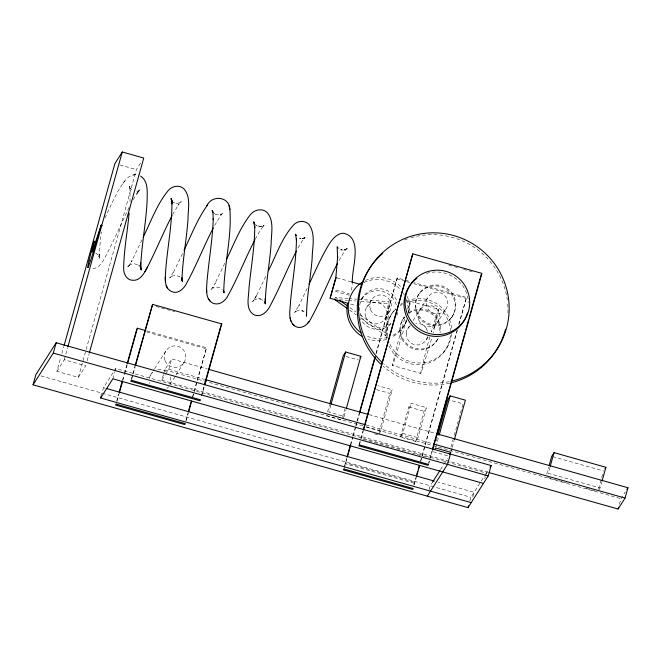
<?xml version="1.0" encoding="UTF-8"?>
<svg xmlns="http://www.w3.org/2000/svg" width="661" height="661" viewBox="0 0 661 661"><rect width="100%" height="100%" fill="white"/><g stroke="black" fill="none" stroke-linecap="round" stroke-linejoin="round"><path stroke-width="0.5" stroke-dasharray="3.31 2.48" d="M95.671 252.981L98.382 255.039L97.82 254.452L99.671 258.311L99.216 254.204L99.381 257.988L99.654 247.842L101.34 231.912M406.465 333.276C406.077 337.754 408.713 342.348 412.869 344.117A10.089 9.725 9.6 0 0 415.595 344.893C421.04 345.769 425.932 341.836 428.072 337.077M130.043 202.026L129.944 188.03L130.366 189.517L129.366 186.047L130.572 189.021L129.837 187.84L132.266 190.31M360.476 317.825L385.702 335.689L388.073 303.573L389.255 301.722L357.865 299.259M385.702 335.689L386.883 333.838L389.255 301.722M351.586 290.129L352.313 283.966M408.324 312.24L410.621 301.383L438.821 309.348L433.186 332.88M406.391 319.701L404.772 325.683A30.084 0.892 -74.2 0 1 402.028 335.499L393.328 363.616A40.825 1.206 -74.2 0 1 392.37 365.409L420.57 373.374A40.825 1.206 -74.2 0 0 421.536 371.573L430.237 343.456A30.084 0.892 -74.2 0 0 432.087 336.854M56.896 371.317L64.274 359.741L85.74 365.806L78.362 377.373L56.896 371.317L60.779 357.394M61.894 353.42L63.836 346.463M64.274 359.741L67.604 347.818M78.362 377.373L85.856 350.537M86.137 349.537L136.373 169.613L141.115 162.176M87.128 360.832L89.07 353.875M101.15 396.121L103.513 387.668L113.626 371.812M112.866 378.803L114.7 372.226M114.964 371.284L115.749 368.466L448.579 462.436M116.7 401.111L118.625 394.212M122.483 380.414L124.136 374.498M124.408 373.515L126.887 364.641M117.014 401.177L118.947 394.27M122.797 380.472L124.45 374.556M124.722 373.572L127.201 364.698M131.349 379.249L134.927 366.434M131.663 379.307L135.241 366.491M488.157 472.334L161.829 380.199L163.407 374.564M163.664 373.63L164.713 369.871L171.695 358.923L207.397 369.003M165.589 374.308L168.811 369.259L171.695 358.923M185.865 420.644L188.063 412.753M192.467 396.98L206.546 347.752L146.279 330.74M186.179 420.702L188.377 412.811M192.781 397.046L206.546 347.752M201.332 395.815L204.092 385.958M201.655 395.873L204.406 386.016M327.583 411.861L329.509 404.962M330.773 405.201L328.848 412.092L344.108 416.405L346.034 409.506M342.572 417.157L344.769 409.275M344.431 466.385L346.835 457.776M350.446 444.853L352.66 436.904M352.941 435.913L355.436 426.965M355.717 425.973L356.824 421.999M357.105 421.007L359.32 413.051M375.969 353.42L396.782 278.876L397.377 277.95L410.217 281.578M344.282 468.104L347.149 457.842M350.76 444.927L352.974 436.971M353.255 435.979L355.75 427.031M356.031 426.039L357.138 422.065M357.419 421.074L359.634 413.117M376.283 353.486L397.377 277.95M359.303 444.043L360.047 441.399M360.815 438.64L363.038 430.691M359.402 444.886L360.385 441.35M361.129 438.706L363.352 430.757M379.133 431.964L389.891 393.435L392.254 389.734L377.943 385.694M378.778 434.186L380.67 431.22L392.254 389.734M400.401 437.111L408.812 406.986L411.175 403.276L426.411 407.581L418 437.706L415.637 441.416L400.401 437.111L402.764 433.409L411.175 403.276M415.637 441.416L424.048 411.282L426.411 407.581M413.836 485.034L416 477.3M420.437 461.403L457.065 330.211M458.734 324.245L466.534 297.483L414.174 282.693M414.183 484.984L416.314 477.374M420.751 461.469L457.379 330.277M459.048 324.311L466.534 297.483M428.716 462.692L429.204 460.924M429.981 458.164L431.922 451.207M428.568 464.41L429.551 460.882M432.236 451.273L430.294 458.23L412.505 453.215M436.243 440.895L437.342 436.962M435.855 447.026L438.879 436.21M429.129 489.57L430.179 485.81L431.823 483.241M450.959 447.175L453.157 439.301M454.256 435.368L463.039 403.888L448.728 399.847M451.124 451.339L451.942 448.389M452.223 447.406L454.14 440.515M469.847 501.063L470.896 497.303L485.116 475.003M472.78 496.989L474.094 492.296L438.326 482.2M484.761 478.729L485.281 476.854M485.546 475.912L486.331 473.094L449.571 462.717M546.746 474.069L548.671 467.178M549.935 467.41L548.283 473.309L600.13 487.95L601.783 482.043M598.593 488.702L603.262 471.971M619.398 504.318L620.976 498.683L625.265 491.949M429.873 336.788L429.163 339.267A30.084 0.892 -74.2 0 0 426.419 349.074L420.57 373.374M404.623 318.759L400.954 331.301A30.084 0.892 -74.2 0 0 398.211 341.109L392.37 365.417M407.564 309.274L409.655 303.184A40.825 1.206 -74.2 0 1 410.621 301.383M141.999 239.778L131.299 261.971L132.035 260.657L128.986 265.59L130.101 264.317L127.813 266.87L130.101 264.317M224.74 263.26L214.875 283.85L215.395 282.875L210.983 289.708L213.288 287.618L212.396 288.146L216.808 287.072L220.03 287.865L222.261 289.568M307.158 288.419L298.722 306.068L299.375 304.828L294.707 312.537L295.764 311.273L294.707 312.273L298.128 310.381L303.259 311.075L300.986 310.207L304.085 311.802M182.519 253.568L173.521 272.249L174.116 271.175L169.745 277.942L171.835 275.918L170.926 276.48L175.537 275.174L179.999 276.893L179.445 276.364L180.536 277.422M265.73 276.488L256.575 295.55L257.088 294.624L252.601 301.639L254.915 299.433L253.981 300.077L257.253 298.838L260.649 298.929L258.319 298.623L262.822 300.16M104.892 218.039C111.23 205.042 116.633 191.285 125.64 179.833C128.796 175.95 134.175 173.488 139.074 175.322M129.077 207.38L110.23 247.487L103.29 260.682L99.076 266.044L95.118 268.217L91.912 268.639M255.204 239.265L259.79 231.044L264.169 225.261L262.871 226.293L264.185 225.484L259.608 226.789L262.334 226.525L257.269 225.913M339.002 260.55L344.703 250.932L347.157 248.23L344.414 249.998L345.637 249.395L340.927 249.883L343.48 250.122L340.308 249.503M172.587 214.643L178.693 204.299L177.983 205.257L181.271 201.555L178.991 203.224L180.197 202.679L177.131 203.365L173.488 202.233M214.569 225.467L221.79 214.015M254.774 298.789L257.088 294.624M426.444 339.647L426.791 339.019M298.053 248.015L302.432 240.587L305.118 237.258L303.911 238.34L305.291 237.299L302.102 238.72L303.217 238.381L299.73 238.332L300.648 238.604L297.731 237.225M133.117 199.672L139.231 190.294L136.695 193.599L139.992 189.872L137.628 191.401L138.835 190.897L136.034 191.401M114.155 370.978L115.749 368.466M150.353 375.349L154.17 369.35M154.657 368.598L166.547 349.95M161.829 380.199L165.052 375.151M170.051 384.363L175.487 375.836M175.966 375.076L184.626 361.493M334.408 299.367L335.59 297.516L347.736 298.466M363.145 296.69L360.832 300.292A19.4 19.301 32.5 0 1 396.633 306.39M366.615 307.481L371.375 300.011M384.95 318.809L389.717 311.339M389.403 317.825L390.494 316.115M392.799 312.504L393.882 310.802M401.814 321.114L402.409 320.188M403.846 317.825L404.441 316.9A20.07 19.97 32.5 0 0 409.919 346.034A20.07 19.97 32.5 0 0 438.425 337.911L437.83 338.837A20.07 19.97 32.5 0 1 408.481 346.405A20.07 19.97 32.5 0 1 405.143 316.297M417.182 297.004L417.777 296.078M419.214 293.715L419.809 292.79M342.695 418.628L344.108 416.405M402.582 327.955L403.863 325.947M404.21 325.435L405.49 323.427M407.597 329.195L409.779 325.766M413.075 320.602L428.411 296.525M445.564 309.579A10.783 10.725 32.5 0 1 427.072 307.175A10.783 10.725 32.5 0 1 438.326 292.402A10.783 10.725 32.5 0 1 445.564 309.579L431.327 331.954L437.855 311.149A40.825 1.206 -74.2 0 1 438.821 309.348M435.797 342.125L436.392 341.2M451.166 318.015A20.07 19.97 32.5 0 0 437.689 286.039A20.07 19.97 32.5 0 0 416.727 313.545A20.07 19.97 32.5 0 0 451.166 318.015L451.76 317.09A20.07 19.97 32.5 0 0 438.276 285.114A20.07 19.97 32.5 0 0 417.314 312.62A20.07 19.97 32.5 0 0 451.76 317.09M453.198 314.727L453.793 313.801M443.655 352.462L444.746 350.751M447.051 347.149L448.133 345.439M440.565 469.517L443.845 464.369M444.399 463.51L447.679 458.362M485.661 474.152L488.471 469.748M598.238 490.916L600.13 487.95M136.695 193.599L137.389 192.698M122.847 183.477L124.855 180.891M220.51 215.098L223.278 212.759L220.435 214.676L221.617 214.238L218.403 214.875L215.511 214.304L216.403 214.709L213.8 213.049M128.969 265.582L131.093 264.243L134.357 263.731L138.603 265.168L138.042 264.681L139.802 266.243L139.248 265.681M344.414 249.998L347.149 248.619L345.885 249.255M302.102 238.72L304.919 237.877M135.91 174.702L132.96 174.975M261.269 226.632L262.334 226.525M348.752 298.541L356.849 299.177M339.465 299.764L347.57 300.4M348.578 300.474L355.668 301.036M360.732 301.433L388.073 303.573M119.781 164.928L136.373 169.613M448.712 265.094L458.585 267.887M463.526 269.275L473.408 272.068M396.782 278.876L405.672 281.388M406.664 281.669L409.63 282.503M413.579 283.619L465.947 298.408M336.928 277.802L351.569 281.933M350.627 304.043L356.486 305.704M346.124 356.51L358.526 360.005M155.938 306.431L174.719 311.728M376.53 389.668L389.891 393.435M146.676 331.946L205.959 348.678M408.812 406.986L424.048 411.282M552.67 456.627L603.534 470.987M369.069 414.654L435.525 433.418M402.764 433.409L418 437.706M168.811 369.259L204.513 379.34M366.186 424.982L432.641 443.746M547.878 477.573L566.46 482.819M586.026 488.339L595.809 491.106M164.713 369.871L365.07 426.436M366.062 426.717L620.976 498.683M326.484 415.802L341.745 420.115M366.359 427.18L380.67 431.22M374.49 433.856L378.307 434.93M433.219 451.719L448.48 456.032M363.104 439.268L408.556 452.099M103.513 387.668L105.504 388.23M40.899 375.902L470.896 497.303M173.628 202.324L174.942 203.084M255.749 225.046L256.617 225.608L255.353 224.509M335.59 297.516L338.11 299.301M349.884 307.638L355.767 311.802M359.972 314.785L386.883 333.838M349.545 310.083L356.271 314.851M99.216 254.204L99.274 255.377M168.538 386.759A10.783 10.725 32.5 0 1 167.059 388.338M149.7 383.438A10.783 10.725 32.5 0 1 149.427 382.38M149.378 378.241A10.783 10.725 32.5 0 1 152.856 372.126M157.764 369.706A10.783 10.725 32.5 0 1 168.051 373.184M170.216 377.026A10.783 10.725 32.5 0 1 170.026 384.074M408.787 313.231A20.07 19.97 32.5 0 1 439.788 331.83M408.812 312.686A20.07 19.97 32.5 0 1 440.127 332.747M449.794 383.132A75.453 75.065 32.5 0 1 383.14 366.277M404.813 239.86A75.453 75.065 32.5 0 1 407.465 238.877M411.035 237.729A75.453 75.065 32.5 0 1 507.293 299.962M507.739 303.994A75.453 75.065 32.5 0 1 507.945 312.843M449.174 381.67A75.453 75.065 32.5 0 1 383.595 363.781M406.49 320.552A30.737 30.571 32.5 0 1 392.014 337.135M386.52 339.374A30.737 30.571 32.5 0 1 367.946 339.035M364.095 282.47A30.737 30.571 32.5 0 1 399.839 289.014M403.268 293.335A30.737 30.571 32.5 0 1 404.268 294.963M406.341 299.383A30.737 30.571 32.5 0 1 408.184 312.876M406.895 320.701A30.737 30.571 32.5 0 1 391.535 335.978M387.8 337.358A30.737 30.571 32.5 0 1 366.318 335.879M365.384 280.462A30.737 30.571 32.5 0 1 401.12 286.998M407.259 296.434A30.737 30.571 32.5 0 1 409.027 313.992M390.981 324.088A19.4 19.301 32.5 0 1 360.509 319.007M390.948 323.204A19.4 19.301 32.5 0 1 362.335 317.966A19.4 19.301 32.5 0 1 371.003 290.319A19.4 19.301 32.5 0 1 397.443 302.498M397.815 312.281A19.4 19.301 32.5 0 1 396.575 316.024M349.38 295.079A8.626 0.843 15.6 0 1 337.102 291.807A8.626 0.843 15.6 0 1 337.168 290.534A8.626 0.843 15.6 0 1 349.438 294.062M450.389 335.482A32.339 32.174 32.5 0 1 388.618 345.207M386.619 338.919A32.339 32.174 32.5 0 1 395.716 309.274M400.219 305.655A32.339 32.174 32.5 0 1 402.351 304.357M406.879 302.267A32.339 32.174 32.5 0 1 450.463 330.814M451.48 333.772A32.339 32.174 32.5 0 1 389.081 341.96M387.553 336.416A32.339 32.174 32.5 0 1 395.658 308.737M400.616 304.415A32.339 32.174 32.5 0 1 402.714 303.06M406.424 301.176A32.339 32.174 32.5 0 1 451.587 329.897M426.477 273.439A32.339 32.174 32.5 0 1 468.5 302.523M426.436 328.988A10.551 9.948 -58.3 0 1 427.419 331.351M427.51 336.466A10.551 9.948 -58.3 0 1 426.626 338.944M426.634 328.872A10.973 10.617 -4.5 0 0 423.883 325.675A10.303 9.543 16.9 0 0 415.761 323.444M406.11 333.243A10.584 10.188 53.1 0 1 410.489 325.509M345.761 462.816L345.166 463.741L414.331 483.265L414.926 482.34L345.761 462.816M165.101 360.732A10.783 10.725 32.5 0 0 183.601 363.129A10.783 10.725 32.5 0 0 176.363 345.959A10.783 10.725 32.5 0 0 165.101 360.732M365.847 317.222A10.783 10.725 32.5 0 0 384.33 319.709A10.783 10.725 32.5 0 0 377.167 302.498A10.783 10.725 32.5 0 0 365.847 317.222M370.606 309.761A10.783 10.725 32.5 0 0 389.089 312.24A10.783 10.725 32.5 0 0 381.926 295.037A10.783 10.725 32.5 0 0 370.606 309.761M418.801 320.147A10.783 10.725 32.5 0 0 437.293 322.551A10.783 10.725 32.5 0 0 430.055 305.374A10.783 10.725 32.5 0 0 418.801 320.147"/><path stroke-width="0.99" d="M264.615 301.953L265.375 303.878L265.218 298.665M265.193 303.333C265.755 283.354 269.688 263.648 271.15 243.727C271.192 233.614 274.389 221.344 267.383 212.751C262.632 207.851 254.435 209.479 250.478 214.569C239.951 227.863 234.019 244.058 226.624 259.153M330.095 298.243L335.953 277.521L330.128 298.26L348.678 303.498M140.76 262.557L140.644 267.044C141.603 244.909 145.998 223.063 147.114 200.936C147.073 192.673 148.775 181.321 140.595 176.148M254.791 240.083C245.322 258.236 238.034 277.455 228.095 295.368C225.459 300.929 219.138 305.985 212.809 303.126C205.042 299.086 206.562 288.882 206.992 281.66C208.802 260.649 212.553 239.811 213.263 218.708L213.255 219.683L212.966 212.735L212.14 210.347L213.156 212.454M213.329 227.847C203.968 245.785 196.672 264.739 187.013 282.528C184.419 288.097 178.305 294.699 171.587 291.542C163.234 287.692 165.481 276.579 165.754 269.225C167.613 246.958 172.05 224.864 171.934 202.464L171.984 203.952L171.232 198.614L172.331 201.547L170.959 198.754M129.093 213.263C127.49 231.672 123.888 249.932 123.665 268.432C123.491 273.662 126.54 280 132.39 280.256C140.215 281.189 144.371 272.919 147.469 267.127C156.186 250.164 163.308 232.441 172.116 215.519M335.689 279.38L337.631 256.749L337.606 258.021L337.127 246.636L338.234 248.263M352.412 283.057C351.082 269.572 363.897 237.646 343.472 233.226C336.755 233.391 332.343 239.265 329.013 244.396C321.287 257.046 315.413 270.688 309.15 284.09M93.986 242.248L94.217 241.05L92.433 247.33A22.011 0.653 -74.2 0 0 92.086 248.652L91.069 252.519A33.694 0.992 -74.2 0 0 90.532 254.625L89.028 260.789M93.928 242.529L93.383 244.917A84.302 2.487 -74.2 0 0 93.069 246.305L92.119 252.097L101.199 225.186A8.626 0.851 10.9 0 1 102.025 225.632M33.05 384.834L35.934 374.506L56.168 342.762L491.131 465.567L488.248 475.903L468.013 507.64L33.05 384.834L53.285 353.098L56.168 342.762M64.117 345.463L114.907 163.548L122.277 151.98L143.743 158.045L89.342 352.883M101.199 225.186L93.722 250.726A46.377 1.372 -74.2 0 1 88.037 267.341M67.876 346.818L122.277 151.98M471.21 502.624L100.629 398.005L101.15 396.121M119.178 392.246L122.202 381.397M127.16 363.657L136.794 329.153L137.381 328.228L145.288 330.459M119.22 393.287L122.525 381.463M127.755 362.732L137.381 328.228M135.199 365.45L152.584 304.39L221.741 323.915L204.679 385.033M135.513 365.508L152.584 304.39M188.616 410.787L191.095 401.913M188.658 411.828L191.682 400.987M204.637 383.991L220.873 325.832M329.781 403.978L343.266 355.701L345.629 351.991L360.889 356.304L346.314 408.523M331.045 404.21L345.629 351.991M347.116 456.784L350.446 444.853M359.601 412.059L375.142 356.403M347.422 456.85L350.76 444.927M359.915 412.125L375.175 357.461M363.31 429.691L412.745 253.849L481.902 273.373L432.509 450.281M363.624 429.757L412.745 253.849M416.827 474.325L417.661 471.343M418.215 469.351L419.33 465.377M416.587 476.374L419.644 465.443M432.748 448.224L465.22 331.946M465.774 329.955L468.55 320.015M469.103 318.032L481.315 274.298M437.888 434.996L447.778 399.583L450.141 395.873L465.402 400.186L454.421 439.532M439.152 435.227L450.141 395.873M450.414 454.074L447.522 464.41L427.295 496.147M468.013 507.64L468.542 505.764M549.217 465.212L551.687 456.354L554.05 452.645L605.897 467.286L602.055 481.059M550.208 466.418L554.05 452.645M489.148 472.615L618.085 509.02L618.613 507.136M618.085 509.02L625.066 498.072L627.95 487.744L436.516 433.69M143.123 237.324C151.03 221.41 157.004 204.009 168.514 190.228C172.339 185.881 179.676 184.584 183.981 188.93C191.178 197.16 187.939 209.43 188.005 219.312C186.559 239.398 182.676 259.269 181.973 279.413L181.94 277.818L182.453 281.677L181.709 278.57L182.089 280.148M184.006 250.312C191.467 234.886 197.622 218.551 207.785 204.637M268.383 270.721C276.339 255.171 281.85 237.588 293.93 224.616C297.896 220.518 304.961 220.237 308.951 224.443C316.041 234.159 312.215 247.371 312.157 258.434C310.67 277.711 306.621 296.822 306.53 316.181L306.357 314.768M337.631 263.144C328.046 281.52 320.701 301.003 310.612 319.123C307.968 324.882 300.532 330.335 294.5 325.782C287.229 319.891 290.443 309.125 290.551 301.152C292.501 280.322 296.335 259.608 296.442 238.638L296.45 240.05L295.583 234.209L296.335 235.754M296.442 251.089C287.213 268.754 279.983 287.386 270.589 304.961C267.879 310.976 261.558 317.999 254.287 314.909C244.9 309.778 248.842 296.971 248.957 288.469C250.916 267.804 254.758 247.247 254.725 226.434L254.799 227.574L253.741 221.947L254.394 223.261M144.916 271.721L147.469 267.127M100.629 398.005L112.866 378.803L483.447 483.431M221.154 324.84L221.741 323.915M359.948 357.783L360.889 356.304M434.641 449.497L435.582 448.009L450.843 452.322L449.43 454.545M432.368 482.381L440.019 470.368M490.032 467.286L491.131 465.567M604.955 468.765L605.897 467.286M626.876 489.421L627.95 487.744M88.004 267.416L87.938 267.49A45.097 1.33 -74.2 0 1 89.012 260.855M206.662 206.116C211.503 194.433 229.846 196.251 229.888 209.702C231.895 237.431 224.079 264.772 223.757 292.435L223.682 290.89L223.939 292.856L223.294 290.964M307.588 323.32L308.976 321.659M351.569 281.933L360.352 284.412M208.389 369.284L368.078 414.373M205.505 379.621L365.194 424.701M433.633 444.027L625.066 498.072M53.285 353.098L488.248 475.895M106.495 388.511L434.351 481.076M339.787 300.491L347.356 305.853M334.408 299.367L347.017 308.299M294.5 325.782L292.501 323.89M209.983 301.044L208.256 298.689M253.741 221.947L254.625 223.749M166.142 285.403L167.415 288.089M181.395 278.578L182.064 280.033M290.914 321.18L290.072 317.817M229.888 209.702L228.954 205.72M140.504 266.837L141.132 269.895L140.504 266.837L140.834 268.374M140.677 265.78L140.793 268.242M206.604 289.485L206.736 292.22M165.308 277.265L165.432 281.726M505.525 329.277A75.453 75.065 32.5 0 1 451.595 382.702M380.984 364.318A75.453 75.065 32.5 0 1 382.711 253.328M382.165 362.468A75.453 75.065 32.5 0 1 390.056 246.603A75.453 75.065 32.5 0 1 502.476 277.339A75.453 75.065 32.5 0 1 450.976 381.281M362.294 336.482A30.737 30.571 32.5 0 1 347.653 303.267M361.046 332.83A30.737 30.571 32.5 0 1 363.674 281.355M101.802 225.913A8.626 0.851 10.9 0 1 100.72 225.955M467.368 312.975A32.339 32.174 32.5 0 1 418.041 330.707A32.339 32.174 32.5 0 1 416.893 278.322M116.187 404.135L115.601 405.061L184.766 424.585L185.353 423.66L116.187 404.135M131.39 380.29L130.795 381.223L199.961 400.748L200.547 399.822L131.39 380.29M344.034 468.988L343.447 469.913L412.604 489.446L413.199 488.52L344.034 468.988M359.402 444.886L358.816 445.811L427.973 465.336L428.568 464.41L359.402 444.886M407.655 314.76A32.339 32.174 32.5 0 0 463.146 321.965A32.339 32.174 32.5 0 0 441.424 270.44A32.339 32.174 32.5 0 0 407.655 314.76"/></g></svg>
